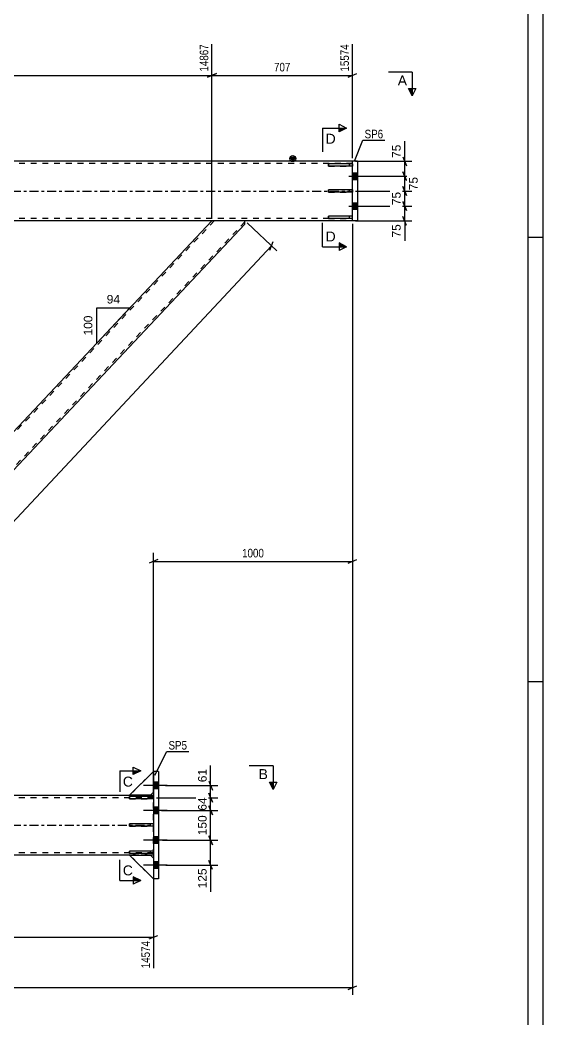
# Model space of a CAD drawing. Header units: millimetres. Extents: x -90 to 1099, y -612 to 229.
# Drawn here: x 924.1 to 1099.3, y -277.6 to 57.4 of the extents above; entities that cross this region are included whole.
import ezdxf

# ---------------------------------------------------------------- set-up
doc = ezdxf.new("R2010")
doc.units = ezdxf.units.MM
doc.linetypes.add('DXK_LINE_DOT2', pattern=[3.9198, 1.9599, -1.9599])
doc.linetypes.add('DXK_LINE_DOT3', pattern=[5.9187, 2.979, -0.9799, 0.9799, -0.9799])
doc.styles.add('Arial', font='ARIAL.TTF', dxfattribs={"height": 0.2})
doc.styles.add('Arial Narrow', font='ARIALN.TTF', dxfattribs={"height": 0.2})

# ---------------------------------------------------------------- blocks, each defined once
blk = doc.blocks.new('Unknown-761555022-1133')
at = {"color": 5, "linetype": 'Continuous'}
for p, q in [((1099.33, -611.55), (1099.33, 229.45)), ((1094.33, -606.55), (1094.33, 224.45)), ((1099.33, -15.55), (1094.33, -15.55)), ((1099.33, -164.55), (1094.33, -164.55))]:
    blk.add_line(p, q, dxfattribs=at)
blk = doc.blocks.new('Part-761555022-4219 - 4074')
at = {"color": 2, "linetype": 'Continuous'}
for p, q in [((960.84, -203.81), (960.84, -203.01)), ((968.84, -203.01), (960.84, -203.01)), ((968.84, -203.81), (960.84, -203.81)), ((968.84, -203.81), (968.84, -203.01))]:
    blk.add_line(p, q, dxfattribs=at)
at = {"color": 7, "linetype": 'DXK_LINE_DOT2'}
for p, q in [((967.84, -203.81), (967.84, -203.01)), ((968.84, -203.01), (968.84, -203.01)), ((968.84, -203.01), (968.84, -203.01)), ((968.84, -203.81), (968.84, -203.81)), ((968.84, -203.81), (968.84, -203.81))]:
    blk.add_line(p, q, dxfattribs=at)
blk = doc.blocks.new('Part-761555022-4238 - 4074')
at = {"color": 2, "linetype": 'Continuous'}
for p, q in [((1027.51, -9.16), (1027.51, -8.36)), ((1035.51, -8.36), (1027.51, -8.36)), ((1035.51, -9.16), (1027.51, -9.16)), ((1035.51, -9.16), (1035.51, -8.36))]:
    blk.add_line(p, q, dxfattribs=at)
at = {"color": 7, "linetype": 'DXK_LINE_DOT2'}
for p, q in [((1034.51, -9.16), (1034.51, -8.36)), ((1035.51, -8.36), (1035.51, -8.36)), ((1035.51, -8.36), (1035.51, -8.36)), ((1035.51, -9.16), (1035.51, -9.16)), ((1035.51, -9.16), (1035.51, -9.16))]:
    blk.add_line(p, q, dxfattribs=at)
blk = doc.blocks.new('Part-761555022-4220 - 4074')
at = {"color": 2, "linetype": 'Continuous'}
for p, q in [((960.84, -222.15), (960.84, -221.35)), ((968.84, -221.35), (960.84, -221.35)), ((968.84, -222.15), (960.84, -222.15)), ((968.84, -222.15), (968.84, -221.35))]:
    blk.add_line(p, q, dxfattribs=at)
at = {"color": 7, "linetype": 'DXK_LINE_DOT2'}
for p, q in [((967.84, -222.15), (967.84, -221.35)), ((968.84, -221.35), (968.84, -221.35)), ((968.84, -221.35), (968.84, -221.35)), ((968.84, -222.15), (968.84, -222.15)), ((968.84, -222.15), (968.84, -222.15))]:
    blk.add_line(p, q, dxfattribs=at)
blk = doc.blocks.new('Part-761555022-4232 - 4074')
at = {"color": 7, "linetype": 'DXK_LINE_DOT2'}
for p, q in [((968.84, -194.58), (960.84, -202.58)), ((968.84, -201.58), (968.84, -194.58)), ((960.84, -202.58), (967.84, -202.58)), ((967.84, -202.58), (968.84, -201.58))]:
    blk.add_line(p, q, dxfattribs=at)
blk = doc.blocks.new('Part-761555022-4235 - 4074')
at = {"color": 2, "linetype": 'Continuous'}
for p, q in [((968.84, -194.58), (960.84, -202.58)), ((968.84, -194.67), (968.84, -194.58)), ((967.84, -202.58), (960.84, -202.58)), ((968.84, -201.58), (967.84, -202.58))]:
    blk.add_line(p, q, dxfattribs=at)
at = {"color": 7, "linetype": 'DXK_LINE_DOT2'}
for q in [(968.84, -194.67), (968.84, -201.58), (968.84, -201.58)]:
    blk.add_line((968.84, -201.58), q, dxfattribs=at)
blk = doc.blocks.new('Part-761555022-4236 - 4074')
at = {"color": 2, "linetype": 'Continuous'}
for p, q in [((1027.51, -0.4), (1027.51, 0.4)), ((1035.51, 0.4), (1027.51, 0.4)), ((1035.51, 0.4), (1035.51, -0.4)), ((1035.51, -0.4), (1027.51, -0.4))]:
    blk.add_line(p, q, dxfattribs=at)
at = {"color": 7, "linetype": 'DXK_LINE_DOT2'}
for p, q in [((1034.51, -0.4), (1034.51, 0.4)), ((1035.51, 0.4), (1035.51, 0.4)), ((1035.51, 0.4), (1035.51, 0.4)), ((1035.51, -0.4), (1035.51, -0.4)), ((1035.51, -0.4), (1035.51, -0.4))]:
    blk.add_line(p, q, dxfattribs=at)
blk = doc.blocks.new('Part-761555022-4240 - 4074')
at = {"color": 7, "linetype": 'DXK_LINE_DOT2'}
for p, q in [((1035.51, 9.17), (1027.51, 9.17)), ((1027.51, 9.17), (1027.51, 8.37)), ((1027.51, 8.37), (1035.51, 8.37)), ((1034.51, 9.17), (1034.51, 8.37)), ((1035.51, 8.37), (1035.51, 9.17))]:
    blk.add_line(p, q, dxfattribs=at)
blk = doc.blocks.new('Part-761555022-4176 - 4074')
at = {"color": 2, "linetype": 'Continuous'}
for p, q in [((1035.51, -10), (1035.51, 10)), ((1037.18, 10), (1035.51, 10)), ((1037.18, 10), (1037.18, -10)), ((1037.18, -10), (1035.51, -10))]:
    blk.add_line(p, q, dxfattribs=at)
blk = doc.blocks.new('Part-761555022-4241 - 4074')
at = {"color": 7, "linetype": 'DXK_LINE_DOT2'}
for p, q in [((1035.51, -8.36), (1027.51, -8.36)), ((1027.51, -8.36), (1027.51, -9.16)), ((1027.51, -9.16), (1035.51, -9.16)), ((1034.51, -9.16), (1034.51, -8.36)), ((1035.51, -9.16), (1035.51, -8.36))]:
    blk.add_line(p, q, dxfattribs=at)
blk = doc.blocks.new('Part-761555022-4181 - 4074')
at = {"color": 2, "linetype": 'Continuous'}
for p, q in [((970.51, -194.67), (968.84, -194.67)), ((968.84, -194.67), (968.84, -230.67)), ((970.51, -194.67), (970.51, -230.67)), ((970.51, -230.67), (968.84, -230.67))]:
    blk.add_line(p, q, dxfattribs=at)
blk = doc.blocks.new('Part-761555022-4218 - 4074')
at = {"color": 2, "linetype": 'Continuous'}
for p, q in [((960.84, -212.98), (960.84, -212.18)), ((968.84, -212.18), (960.84, -212.18)), ((968.84, -212.98), (960.84, -212.98)), ((968.84, -212.98), (968.84, -212.18))]:
    blk.add_line(p, q, dxfattribs=at)
at = {"color": 7, "linetype": 'DXK_LINE_DOT2'}
for p, q in [((967.84, -212.98), (967.84, -212.18)), ((968.84, -212.18), (968.84, -212.18)), ((968.84, -212.18), (968.84, -212.18)), ((968.84, -212.98), (968.84, -212.98)), ((968.84, -212.98), (968.84, -212.98))]:
    blk.add_line(p, q, dxfattribs=at)
blk = doc.blocks.new('Part-761555022-4221 - 4074')
at = {"color": 7, "linetype": 'DXK_LINE_DOT2'}
for p, q in [((968.84, -212.18), (960.84, -212.18)), ((960.84, -212.18), (960.84, -212.98)), ((960.84, -212.98), (968.84, -212.98)), ((967.84, -212.98), (967.84, -212.18)), ((968.84, -212.98), (968.84, -212.18))]:
    blk.add_line(p, q, dxfattribs=at)
blk = doc.blocks.new('Part-761555022-4222 - 4074')
at = {"color": 7, "linetype": 'DXK_LINE_DOT2'}
for p, q in [((968.84, -203.01), (960.84, -203.01)), ((960.84, -203.01), (960.84, -203.81)), ((960.84, -203.81), (968.84, -203.81)), ((967.84, -203.81), (967.84, -203.01)), ((968.84, -203.81), (968.84, -203.01))]:
    blk.add_line(p, q, dxfattribs=at)
blk = doc.blocks.new('Part-761555022-4223 - 4074')
at = {"color": 7, "linetype": 'DXK_LINE_DOT2'}
for p, q in [((968.84, -221.35), (960.84, -221.35)), ((960.84, -221.35), (960.84, -222.15)), ((960.84, -222.15), (968.84, -222.15)), ((967.84, -222.15), (967.84, -221.35)), ((968.84, -222.15), (968.84, -221.35))]:
    blk.add_line(p, q, dxfattribs=at)
blk = doc.blocks.new('Part-761555022-4226 - 4074')
at = {"color": 7, "linetype": 'DXK_LINE_DOT2'}
for p, q in [((960.84, -222.67), (967.84, -222.67)), ((968.84, -230.67), (960.84, -222.67)), ((967.84, -222.67), (968.84, -223.67)), ((968.84, -223.67), (968.84, -230.67))]:
    blk.add_line(p, q, dxfattribs=at)
blk = doc.blocks.new('Part-761555022-4229 - 4074')
at = {"color": 2, "linetype": 'Continuous'}
for p, q in [((960.84, -222.67), (967.84, -222.67)), ((968.84, -230.67), (960.84, -222.67)), ((967.84, -222.67), (968.84, -223.67))]:
    blk.add_line(p, q, dxfattribs=at)
at = {"color": 7, "linetype": 'DXK_LINE_DOT2'}
for p, q in [((968.84, -223.67), (968.84, -223.67)), ((968.84, -223.67), (968.84, -230.67)), ((968.84, -230.67), (968.84, -230.67))]:
    blk.add_line(p, q, dxfattribs=at)
blk = doc.blocks.new('Part-761555022-4237 - 4074')
at = {"color": 2, "linetype": 'Continuous'}
for p, q in [((1027.51, 8.37), (1027.51, 9.17)), ((1035.51, 9.17), (1027.51, 9.17)), ((1035.51, 8.37), (1027.51, 8.37)), ((1035.51, 9.17), (1035.51, 8.37))]:
    blk.add_line(p, q, dxfattribs=at)
at = {"color": 7, "linetype": 'DXK_LINE_DOT2'}
for p, q in [((1034.51, 8.37), (1034.51, 9.17)), ((1035.51, 9.17), (1035.51, 9.17)), ((1035.51, 9.17), (1035.51, 9.17)), ((1035.51, 8.37), (1035.51, 8.37)), ((1035.51, 8.37), (1035.51, 8.37))]:
    blk.add_line(p, q, dxfattribs=at)
blk = doc.blocks.new('Part-761555022-4239 - 4074')
at = {"color": 7, "linetype": 'DXK_LINE_DOT2'}
for p, q in [((1035.51, 0.4), (1027.51, 0.4)), ((1027.51, 0.4), (1027.51, -0.4)), ((1034.51, -0.4), (1034.51, 0.4)), ((1035.51, -0.4), (1035.51, 0.4)), ((1027.51, -0.4), (1035.51, -0.4))]:
    blk.add_line(p, q, dxfattribs=at)
blk = doc.blocks.new('Part-761555022-4246 - 4074')
at = {"linetype": 'Continuous'}
blk.add_hatch(color=2, dxfattribs=at).paths.add_polyline_path([(1015.51, 10), (1014.71, 11.4), (1016.31, 11.4)])
at = {"color": 2, "linetype": 'Continuous'}
for p, q in [((1015.51, 10), (1014.71, 11.4)), ((1014.71, 11.4), (1016.31, 11.4)), ((1016.31, 11.4), (1015.51, 10)), ((1035.51, 10), (814.68, 10)), ((1035.51, -10), (399.84, -10))]:
    blk.add_line(p, q, dxfattribs=at)
at = {"color": 7, "linetype": 'DXK_LINE_DOT2'}
for p, q in [((1035.51, 9.2), (45.44, 9.2)), ((1035.51, -10), (1035.51, 10)), ((1035.51, -9.2), (45.44, -9.2)), ((1035.51, -10), (230.61, -10))]:
    blk.add_line(p, q, dxfattribs=at)
at = {"color": 7, "linetype": 'DXK_LINE_DOT3'}
blk.add_line((45.44, 0), (1035.51, 0), dxfattribs=at)
at = {"color": 2, "linetype": 'Continuous'}
blk.add_circle((1015.51, 10.9), 1, dxfattribs=at)
blk = doc.blocks.new('Part-761555022-4249 - 4074')
at = {"color": 7, "linetype": 'DXK_LINE_DOT2'}
for p, q in [((968.84, -203.47), (45.44, -203.47)), ((968.84, -202.67), (91.17, -202.67)), ((968.84, -222.67), (968.84, -202.67)), ((968.84, -221.87), (45.44, -221.87)), ((967.84, -222.67), (960.84, -222.67))]:
    blk.add_line(p, q, dxfattribs=at)
at = {"color": 2, "linetype": 'Continuous'}
for p, q in [((968.84, -202.67), (814.68, -202.67)), ((960.84, -222.67), (45.44, -222.67)), ((968.84, -222.67), (967.84, -222.67))]:
    blk.add_line(p, q, dxfattribs=at)
at = {"color": 7, "linetype": 'DXK_LINE_DOT3'}
blk.add_line((45.44, -212.67), (968.84, -212.67), dxfattribs=at)
blk = doc.blocks.new('Bolt-761555022-4396 - 4074')
at = {"linetype": 'Continuous'}
for points in [[(1035.51, 6.1), (1035.51, 3.9), (1037.18, 3.9), (1037.18, 6.1)], [(1035.51, 6.1), (1035.51, 3.9), (1037.18, 3.9), (1037.18, 6.1)], [(1035.51, -3.9), (1035.51, -6.1), (1037.18, -6.1), (1037.18, -3.9)], [(1035.51, -3.9), (1035.51, -6.1), (1037.18, -6.1), (1037.18, -3.9)]]:
    blk.add_hatch(color=1, dxfattribs=at).paths.add_polyline_path(points)
at = {"color": 1, "linetype": 'Continuous'}
for p, q in [((1034.24, 5), (1042.18, 5)), ((1034.24, 5), (1042.18, 5)), ((1035.51, 6.1), (1037.18, 6.1)), ((1035.51, 6.1), (1037.18, 6.1)), ((1035.51, 3.9), (1037.18, 3.9)), ((1035.51, 3.9), (1037.18, 3.9)), ((1034.24, -5), (1042.18, -5)), ((1034.24, -5), (1042.18, -5)), ((1035.51, -3.9), (1037.18, -3.9)), ((1035.51, -3.9), (1037.18, -3.9)), ((1035.51, -6.1), (1037.18, -6.1)), ((1035.51, -6.1), (1037.18, -6.1))]:
    blk.add_line(p, q, dxfattribs=at)
blk = doc.blocks.new('Bolt-761555022-4395 - 4074')
at = {"linetype": 'Continuous'}
for points in [[(968.84, -198.23), (968.84, -200.43), (970.51, -200.43), (970.51, -198.23)], [(968.84, -198.23), (968.84, -200.43), (970.51, -200.43), (970.51, -198.23)], [(968.84, -198.23), (968.84, -200.43), (970.51, -200.43), (970.51, -198.23)], [(968.84, -206.57), (968.84, -208.77), (970.51, -208.77), (970.51, -206.57)], [(968.84, -206.57), (968.84, -208.77), (970.51, -208.77), (970.51, -206.57)], [(968.84, -216.57), (968.84, -218.77), (970.51, -218.77), (970.51, -216.57)], [(968.84, -216.57), (968.84, -218.77), (970.51, -218.77), (970.51, -216.57)], [(968.84, -224.9), (968.84, -227.1), (970.51, -227.1), (970.51, -224.9)], [(968.84, -224.9), (968.84, -227.1), (970.51, -227.1), (970.51, -224.9)], [(968.84, -224.9), (968.84, -227.1), (970.51, -227.1), (970.51, -224.9)]]:
    blk.add_hatch(color=1, dxfattribs=at).paths.add_polyline_path(points)
at = {"color": 1, "linetype": 'Continuous'}
for p, q in [((973.44, -199.33), (965.51, -199.33)), ((973.44, -199.33), (965.51, -199.33)), ((973.44, -199.33), (965.51, -199.33)), ((970.51, -198.23), (968.84, -198.23)), ((970.51, -198.23), (968.84, -198.23)), ((970.51, -198.23), (968.84, -198.23)), ((970.51, -200.43), (968.84, -200.43)), ((970.51, -200.43), (968.84, -200.43)), ((970.51, -200.43), (968.84, -200.43)), ((973.44, -207.67), (965.51, -207.67)), ((973.44, -207.67), (965.51, -207.67)), ((970.51, -206.57), (968.84, -206.57)), ((970.51, -206.57), (968.84, -206.57)), ((970.51, -208.77), (968.84, -208.77)), ((970.51, -208.77), (968.84, -208.77)), ((973.44, -217.67), (965.51, -217.67)), ((973.44, -217.67), (965.51, -217.67)), ((970.51, -216.57), (968.84, -216.57)), ((970.51, -216.57), (968.84, -216.57)), ((970.51, -218.77), (968.84, -218.77)), ((970.51, -218.77), (968.84, -218.77)), ((973.44, -226), (965.51, -226)), ((973.44, -226), (965.51, -226)), ((973.44, -226), (965.51, -226)), ((970.51, -224.9), (968.84, -224.9)), ((970.51, -224.9), (968.84, -224.9)), ((970.51, -224.9), (968.84, -224.9)), ((970.51, -227.1), (968.84, -227.1)), ((970.51, -227.1), (968.84, -227.1)), ((970.51, -227.1), (968.84, -227.1))]:
    blk.add_line(p, q, dxfattribs=at)
blk = doc.blocks.new('Part-761555022-4510 - 4074')
at = {"color": 7, "linetype": 'DXK_LINE_DOT2'}
for p, q in [((989.12, -10), (808.23, -202.34)), ((999.44, -10), (988.39, -10)), ((999.44, -10.32), (818.55, -202.67)), ((903.84, -99.91), (897.8, -106.33)), ((808.23, -201.57), (809.62, -200.1)), ((808.23, -202.67), (808.23, -201.57)), ((819.28, -202.67), (808.23, -202.67))]:
    blk.add_line(p, q, dxfattribs=at)
at = {"color": 2, "linetype": 'Continuous'}
for p, q in [((988.39, -10), (903.84, -99.91)), ((999.44, -11.1), (999.44, -10)), ((999.44, -11.1), (819.28, -202.67)), ((897.8, -106.33), (809.62, -200.1))]:
    blk.add_line(p, q, dxfattribs=at)
blk = doc.blocks.new('StraightDimension-761555022-5167 - 4074')
at = {"color": 7, "linetype": 'Continuous'}
for p, q in [((1052.4, 11.5), (1053.6, 8.5)), ((1036.51, 10), (1055.4, 10)), ((1053, 5), (1053, 10)), ((1040.08, 5), (1055.4, 5)), ((1053.6, 3.5), (1052.4, 6.5))]:
    blk.add_line(p, q, dxfattribs=at)
at = {"color": 0}
blk.add_wipeout([(1052.25, 16.17), (1048.05, 16.17), (1048.05, 10.52), (1052.25, 10.52)], dxfattribs=at)
at = {"color": 7, "linetype": 'Continuous'}
blk.add_line((1053, 10), (1053, 16.7), dxfattribs=at)
blk.add_line((1053, 10), (1053, 16.7), dxfattribs=at)
at = {"color": 3, "style": 'Arial'}
blk.add_text('75', height=2.865, rotation=90.0002, dxfattribs=at).set_placement((1051.65, 11.12))
blk = doc.blocks.new('StraightDimension-761555022-8111 - 4074')
at = {"color": 7, "linetype": 'Continuous'}
for p, q in [((808.23, -202.57), (808.23, -260.61)), ((968.84, -223.67), (968.84, -260.61)), ((809.73, -249.57), (806.73, -250.77)), ((808.23, -250.17), (968.84, -250.17)), ((967.34, -250.77), (970.34, -249.57))]:
    blk.add_line(p, q, dxfattribs=at)
at = {"color": 0}
blk.add_wipeout([(892.8, -249.42), (892.8, -245.22), (884.28, -245.22), (884.28, -249.42)], dxfattribs=at)
at = {"color": 0, "linetype": 'Continuous'}
blk.add_wipeout([(968.24, -250.87), (964.04, -250.87), (964.04, -261.21), (968.24, -261.21)], dxfattribs=at)
at = {"color": 3, "style": 'Arial Narrow'}
blk.add_text('2409', height=2.863, dxfattribs=at).set_placement((884.88, -248.82))
at = {"color": 3, "linetype": 'Continuous', "style": 'Arial Narrow'}
blk.add_text('14574', height=2.863, rotation=90.0002, dxfattribs=at).set_placement((967.64, -260.61))
blk = doc.blocks.new('StraightDimension-761555022-5195 - 4074')
at = {"color": 7, "linetype": 'Continuous'}
for p, q in [((1040.29, -5), (1055.4, -5)), ((1052.4, -3.5), (1053.6, -6.5)), ((1053, -10), (1053, -5)), ((1036.51, -10), (1055.4, -10)), ((1053.6, -11.5), (1052.4, -8.5))]:
    blk.add_line(p, q, dxfattribs=at)
at = {"color": 0}
blk.add_wipeout([(1052.25, -10.53), (1048.05, -10.53), (1048.05, -16.17), (1052.25, -16.17)], dxfattribs=at)
at = {"color": 7, "linetype": 'Continuous'}
blk.add_line((1053, -10), (1053, -16.7), dxfattribs=at)
blk.add_line((1053, -10), (1053, -16.7), dxfattribs=at)
at = {"color": 3, "style": 'Arial'}
blk.add_text('75', height=2.865, rotation=90.0002, dxfattribs=at).set_placement((1051.65, -15.57))
blk = doc.blocks.new('AngleDimension-761555022-14716 - 4074')
at = {"color": 7, "linetype": 'Continuous'}
for p, q in [((949.85, -39.19), (960.94, -39.19)), ((949.85, -50.99), (960.94, -39.19)), ((949.85, -50.99), (949.85, -39.19)), ((961.51, -38.59), (960.94, -39.19))]:
    blk.add_line(p, q, dxfattribs=at)
at = {"color": 0}
for points in [[(958.22, -38.29), (958.22, -34.09), (952.57, -34.09), (952.57, -38.29)], [(948.95, -41.15), (944.75, -41.15), (944.75, -49.02), (948.95, -49.02)]]:
    blk.add_wipeout(points, dxfattribs=at)
at = {"color": 3, "style": 'Arial'}
blk.add_text('94', height=2.865, dxfattribs=at).set_placement((953.17, -37.69))
blk.add_text('100', height=2.865, rotation=90.0002, dxfattribs=at).set_placement((948.35, -48.42))
blk = doc.blocks.new('StraightDimension-761555022-4712 - 4074')
at = {"color": 7, "linetype": 'Continuous'}
for p, q in [((1035.51, -11), (1035.51, -269.5)), ((-1.67, -267.1), (1035.51, -267.1)), ((1034.01, -267.7), (1037.01, -266.5))]:
    blk.add_line(p, q, dxfattribs=at)
blk = doc.blocks.new('StraightDimension-761555022-4827 - 4074')
at = {"color": 7, "linetype": 'Continuous'}
for p, q in [((1035.51, -11), (1035.51, -126.58)), ((970.34, -123.58), (967.34, -124.78)), ((968.84, -201.67), (968.84, -121.33)), ((1034.01, -124.78), (1037.01, -123.58)), ((968.84, -124.18), (1035.51, -124.18))]:
    blk.add_line(p, q, dxfattribs=at)
at = {"color": 0}
blk.add_wipeout([(1006.43, -123.43), (1006.43, -119.23), (997.92, -119.23), (997.92, -123.43)], dxfattribs=at)
at = {"color": 3, "style": 'Arial Narrow'}
blk.add_text('1000', height=2.863, dxfattribs=at).set_placement((998.52, -122.83))
blk = doc.blocks.new('StraightDimension-761555022-5177 - 4074')
at = {"color": 7, "linetype": 'Continuous'}
for p, q in [((1040.08, 5), (1055.85, 5)), ((1052.4, 6.5), (1053.6, 3.5)), ((1053, 0), (1053, 5)), ((1036.51, 0), (1055.85, 0)), ((1053.6, -1.5), (1052.4, 1.5))]:
    blk.add_line(p, q, dxfattribs=at)
at = {"color": 0}
blk.add_wipeout([(1057.95, 5.33), (1053.75, 5.33), (1053.75, -0.32), (1057.95, -0.32)], dxfattribs=at)
at = {"color": 3, "style": 'Arial'}
blk.add_text('75', height=2.865, rotation=90.0002, dxfattribs=at).set_placement((1057.35, 0.28))
blk = doc.blocks.new('StraightDimension-761555022-5186 - 4074')
at = {"color": 7, "linetype": 'Continuous'}
for p, q in [((1036.51, 0), (1055.4, 0)), ((1052.4, 1.5), (1053.6, -1.5)), ((1053, -5), (1053, 0)), ((1040.29, -5), (1055.4, -5)), ((1053.6, -6.5), (1052.4, -3.5))]:
    blk.add_line(p, q, dxfattribs=at)
at = {"color": 0}
blk.add_wipeout([(1052.25, 0.33), (1048.05, 0.33), (1048.05, -5.32), (1052.25, -5.32)], dxfattribs=at)
at = {"color": 3, "style": 'Arial'}
blk.add_text('75', height=2.865, rotation=90.0002, dxfattribs=at).set_placement((1051.65, -4.72))
blk = doc.blocks.new('StraightDimension-761555022-7873 - 4074')
at = {"color": 7, "linetype": 'Continuous'}
for p, q in [((972.85, -199.33), (990.39, -199.33)), ((987.39, -197.83), (988.59, -200.83)), ((987.99, -203.41), (987.99, -199.33)), ((969.84, -203.41), (990.39, -203.41)), ((988.59, -204.91), (987.39, -201.91))]:
    blk.add_line(p, q, dxfattribs=at)
at = {"color": 0}
blk.add_wipeout([(987.24, -193.16), (983.04, -193.16), (983.04, -198.81), (987.24, -198.81)], dxfattribs=at)
at = {"color": 7, "linetype": 'Continuous'}
blk.add_line((987.99, -199.33), (987.99, -192.64), dxfattribs=at)
blk.add_line((987.99, -199.33), (987.99, -192.64), dxfattribs=at)
at = {"color": 3, "style": 'Arial'}
blk.add_text('61', height=2.865, rotation=90.0002, dxfattribs=at).set_placement((986.64, -198.21))
blk = doc.blocks.new('StraightDimension-761555022-7874 - 4074')
at = {"color": 7, "linetype": 'Continuous'}
for p, q in [((969.84, -203.41), (990.39, -203.41)), ((987.39, -201.91), (988.59, -204.91)), ((987.99, -207.67), (987.99, -203.41)), ((971.5, -207.67), (990.39, -207.67)), ((988.59, -209.17), (987.39, -206.17))]:
    blk.add_line(p, q, dxfattribs=at)
at = {"color": 0}
blk.add_wipeout([(987.24, -202.72), (983.04, -202.72), (983.04, -208.36), (987.24, -208.36)], dxfattribs=at)
at = {"color": 3, "style": 'Arial'}
blk.add_text('64', height=2.865, rotation=90.0002, dxfattribs=at).set_placement((986.64, -207.76))
blk = doc.blocks.new('StraightDimension-761555022-7875 - 4074')
at = {"color": 7, "linetype": 'Continuous'}
for p, q in [((971.5, -207.67), (990.39, -207.67)), ((987.39, -206.17), (988.59, -209.17)), ((987.99, -217.67), (987.99, -207.67)), ((971.89, -217.67), (990.39, -217.67)), ((988.59, -219.17), (987.39, -216.17))]:
    blk.add_line(p, q, dxfattribs=at)
at = {"color": 0}
blk.add_wipeout([(987.24, -208.73), (983.04, -208.73), (983.04, -216.6), (987.24, -216.6)], dxfattribs=at)
at = {"color": 3, "style": 'Arial'}
blk.add_text('150', height=2.865, rotation=90.0002, dxfattribs=at).set_placement((986.64, -216))
blk = doc.blocks.new('StraightDimension-761555022-7876 - 4074')
at = {"color": 7, "linetype": 'Continuous'}
for p, q in [((971.89, -217.67), (990.39, -217.67)), ((987.39, -216.17), (988.59, -219.17)), ((987.99, -226), (987.99, -217.67)), ((972.92, -226), (990.39, -226)), ((988.59, -227.5), (987.39, -224.5))]:
    blk.add_line(p, q, dxfattribs=at)
at = {"color": 0}
blk.add_wipeout([(987.24, -226.53), (983.04, -226.53), (983.04, -234.4), (987.24, -234.4)], dxfattribs=at)
at = {"color": 7, "linetype": 'Continuous'}
blk.add_line((987.99, -226), (987.99, -234.92), dxfattribs=at)
blk.add_line((987.99, -226), (987.99, -234.92), dxfattribs=at)
at = {"color": 3, "style": 'Arial'}
blk.add_text('125', height=2.865, rotation=90.0002, dxfattribs=at).set_placement((986.64, -233.8))
blk = doc.blocks.new('StraightDimension-761555022-13940 - 4074')
at = {"color": 7, "linetype": 'Continuous'}
for p, q in [((988.39, -9), (988.39, 49.23)), ((1035.51, 11), (1035.51, 49.23)), ((989.89, 39.39), (986.89, 38.19)), ((988.39, 38.79), (1035.51, 38.79)), ((1034.01, 38.19), (1037.01, 39.39))]:
    blk.add_line(p, q, dxfattribs=at)
at = {"color": 0, "linetype": 'Continuous'}
blk.add_wipeout([(1034.91, 49.83), (1030.71, 49.83), (1030.71, 39.49), (1034.91, 39.49)], dxfattribs=at)
at = {"color": 0}
blk.add_wipeout([(1015.29, 39.54), (1015.29, 43.74), (1008.61, 43.74), (1008.61, 39.54)], dxfattribs=at)
at = {"color": 3, "linetype": 'Continuous', "style": 'Arial Narrow'}
blk.add_text('15574', height=2.863, rotation=90.0002, dxfattribs=at).set_placement((1034.31, 40.09))
at = {"color": 3, "style": 'Arial Narrow'}
blk.add_text('707', height=2.863, dxfattribs=at).set_placement((1009.21, 40.14))
blk = doc.blocks.new('StraightDimension-761555022-13941 - 4074')
at = {"color": 7, "linetype": 'Continuous'}
for p, q in [((808.23, -10.1), (808.23, 53.73)), ((988.39, -9), (988.39, 49.23)), ((809.73, 39.39), (806.73, 38.19)), ((808.23, 38.79), (988.39, 38.79)), ((986.89, 38.19), (989.89, 39.39))]:
    blk.add_line(p, q, dxfattribs=at)
at = {"color": 0, "linetype": 'Continuous'}
blk.add_wipeout([(987.79, 49.83), (983.59, 49.83), (983.59, 39.49), (987.79, 39.49)], dxfattribs=at)
at = {"color": 0}
blk.add_wipeout([(902.57, 39.54), (902.57, 43.74), (894.06, 43.74), (894.06, 39.54)], dxfattribs=at)
at = {"color": 3, "linetype": 'Continuous', "style": 'Arial Narrow'}
blk.add_text('14867', height=2.863, rotation=90.0002, dxfattribs=at).set_placement((987.19, 40.09))
at = {"color": 3, "style": 'Arial Narrow'}
blk.add_text('2702', height=2.863, dxfattribs=at).set_placement((894.66, 40.14))
blk = doc.blocks.new('StraightDimension-761555022-14623 - 4074')
at = {"color": 7, "linetype": 'Continuous'}
for p, q in [((1000.17, -10.68), (1010.12, -19.99)), ((828.21, -211.02), (1008.37, -18.35)), ((1007.78, -19.86), (1008.96, -16.85)), ((820.01, -203.35), (829.97, -212.66)), ((828.8, -209.52), (827.63, -212.53))]:
    blk.add_line(p, q, dxfattribs=at)
at = {"color": 0}
blk.add_wipeout([(921.19, -110.49), (918.12, -107.62), (911.23, -114.99), (914.3, -117.86)], dxfattribs=at)
at = {"color": 3, "style": 'Arial'}
blk.add_text('3957', height=2.865, rotation=46.9195, dxfattribs=at).set_placement((914.27, -117.01))
blk = doc.blocks.new('Mark-761555022-4172 - 4074')
at = {"color": 0}
blk.add_wipeout([(1045.78, 17.7), (1045.78, 20.7), (1039.57, 20.7), (1039.57, 17.7)], dxfattribs=at)
blk.add_wipeout([(1045.78, 17.7), (1045.78, 20.7), (1039.57, 20.7), (1039.57, 17.7)], dxfattribs=at)
at = {"color": 30, "linetype": 'Continuous'}
for p, q in [((1036.19, 10), (1038.97, 17.1)), ((1038.97, 17.1), (1046.38, 17.1))]:
    blk.add_line(p, q, dxfattribs=at)
at = {"color": 3, "style": 'Arial Narrow'}
blk.add_text('SP6', height=2.863, dxfattribs=at).set_placement((1039.57, 17.7))
blk = doc.blocks.new('Mark-761555022-4177 - 4074')
at = {"color": 0}
blk.add_wipeout([(980.08, -187.28), (980.08, -184.28), (973.86, -184.28), (973.86, -187.28)], dxfattribs=at)
blk.add_wipeout([(980.08, -187.28), (980.08, -184.28), (973.86, -184.28), (973.86, -187.28)], dxfattribs=at)
at = {"color": 30, "linetype": 'Continuous'}
for p, q in [((969.25, -195.84), (973.26, -187.88)), ((973.26, -187.88), (980.68, -187.88))]:
    blk.add_line(p, q, dxfattribs=at)
at = {"color": 3, "style": 'Arial Narrow'}
blk.add_text('SP5', height=2.863, dxfattribs=at).set_placement((973.86, -187.28))
blk = doc.blocks.new('SectionMark-761555022-5936 - 4074')
at = {"color": 6, "linetype": 'Continuous'}
for p in [(1055.52, 39.93), (1056.77, 34.43)]:
    blk.add_line(p, (1055.52, 31.93), dxfattribs=at)
at = {"color": 0, "linetype": 'Continuous'}
blk.add_wipeout([(1053.77, 35.43), (1053.77, 38.93), (1050.66, 38.93), (1050.66, 35.43)], dxfattribs=at)
at = {"linetype": 'Continuous'}
blk.add_hatch(color=6, dxfattribs=at).paths.add_polyline_path([(1054.27, 34.43), (1055.52, 34.43), (1055.52, 31.93)])
at = {"color": 6, "linetype": 'Continuous'}
for p, q in [((1055.52, 39.93), (1047.52, 39.93)), ((1054.27, 34.43), (1056.77, 34.43)), ((1055.52, 31.93), (1054.27, 34.43))]:
    blk.add_line(p, q, dxfattribs=at)
at = {"color": 3, "linetype": 'Continuous', "style": 'Arial'}
blk.add_text('A', height=3.34, dxfattribs=at).set_placement((1050.66, 35.43))
blk = doc.blocks.new('SectionMark-761555022-5938 - 4074')
at = {"color": 6, "linetype": 'Continuous'}
for p in [(1008.92, -192.67), (1010.17, -198.17)]:
    blk.add_line(p, (1008.92, -200.67), dxfattribs=at)
at = {"color": 0, "linetype": 'Continuous'}
blk.add_wipeout([(1007.17, -197.17), (1007.17, -193.67), (1004.06, -193.67), (1004.06, -197.17)], dxfattribs=at)
at = {"linetype": 'Continuous'}
blk.add_hatch(color=6, dxfattribs=at).paths.add_polyline_path([(1007.67, -198.17), (1008.92, -198.17), (1008.92, -200.67)])
at = {"color": 6, "linetype": 'Continuous'}
for p, q in [((1008.92, -192.67), (1000.92, -192.67)), ((1007.67, -198.17), (1010.17, -198.17)), ((1008.92, -200.67), (1007.67, -198.17))]:
    blk.add_line(p, q, dxfattribs=at)
at = {"color": 3, "linetype": 'Continuous', "style": 'Arial'}
blk.add_text('B', height=3.34, dxfattribs=at).set_placement((1004.06, -197.17))
blk = doc.blocks.new('SectionMark-761555022-5944 - 4074')
at = {"color": 6, "linetype": 'Continuous'}
for p, q in [((962.06, -193.18), (964.56, -194.43)), ((957.56, -194.43), (964.56, -194.43)), ((957.56, -231.21), (964.56, -231.21)), ((964.56, -231.21), (962.06, -232.46))]:
    blk.add_line(p, q, dxfattribs=at)
at = {"color": 0, "linetype": 'Continuous'}
for points in [[(961.93, -199.68), (961.93, -196.18), (958.56, -196.18), (958.56, -199.68)], [(961.93, -229.46), (961.93, -225.96), (958.56, -225.96), (958.56, -229.46)]]:
    blk.add_wipeout(points, dxfattribs=at)
at = {"linetype": 'Continuous'}
for points in [[(962.06, -195.68), (962.06, -194.43), (964.56, -194.43)], [(962.06, -231.21), (962.06, -229.96), (964.56, -231.21)]]:
    blk.add_hatch(color=6, dxfattribs=at).paths.add_polyline_path(points)
at = {"color": 6, "linetype": 'Continuous'}
for p, q in [((962.06, -195.68), (962.06, -193.18)), ((957.56, -194.43), (957.56, -201.43)), ((964.56, -194.43), (962.06, -195.68)), ((957.56, -231.21), (957.56, -224.21)), ((964.56, -231.21), (962.06, -229.96)), ((962.06, -229.96), (962.06, -232.46))]:
    blk.add_line(p, q, dxfattribs=at)
at = {"color": 3, "linetype": 'Continuous', "style": 'Arial'}
for p in [(958.56, -199.68), (958.56, -229.46)]:
    blk.add_text('C', height=3.34, dxfattribs=at).set_placement(p)
blk = doc.blocks.new('SectionMark-761555022-18667 - 4074')
at = {"color": 6, "linetype": 'Continuous'}
for p, q in [((1025.51, 21.14), (1033.51, 21.14)), ((1031.01, 22.39), (1033.51, 21.14)), ((1025.51, -18.65), (1033.51, -18.65)), ((1033.51, -18.65), (1031.01, -19.9))]:
    blk.add_line(p, q, dxfattribs=at)
at = {"color": 0, "linetype": 'Continuous'}
for points in [[(1029.88, 15.89), (1029.88, 19.39), (1026.51, 19.39), (1026.51, 15.89)], [(1029.88, -16.9), (1029.88, -13.4), (1026.51, -13.4), (1026.51, -16.9)]]:
    blk.add_wipeout(points, dxfattribs=at)
at = {"linetype": 'Continuous'}
for points in [[(1031.01, 19.89), (1031.01, 21.14), (1033.51, 21.14)], [(1031.01, -18.65), (1031.01, -17.4), (1033.51, -18.65)]]:
    blk.add_hatch(color=6, dxfattribs=at).paths.add_polyline_path(points)
at = {"color": 6, "linetype": 'Continuous'}
for p, q in [((1025.51, 21.14), (1025.51, 13.14)), ((1031.01, 19.89), (1031.01, 22.39)), ((1033.51, 21.14), (1031.01, 19.89)), ((1025.51, -18.65), (1025.51, -10.65)), ((1033.51, -18.65), (1031.01, -17.4)), ((1031.01, -17.4), (1031.01, -19.9))]:
    blk.add_line(p, q, dxfattribs=at)
at = {"color": 3, "linetype": 'Continuous', "style": 'Arial'}
for p in [(1026.51, 15.89), (1026.51, -16.9)]:
    blk.add_text('D', height=3.34, dxfattribs=at).set_placement(p)

msp = doc.modelspace()

# ---------------------------------------------------------------- block references
for name in ['Unknown-761555022-1133', 'Part-761555022-4246 - 4074', 'Part-761555022-4240 - 4074', 'Part-761555022-4237 - 4074', 'Part-761555022-4176 - 4074', 'Bolt-761555022-4396 - 4074', 'Part-761555022-4236 - 4074', 'Part-761555022-4239 - 4074', 'Part-761555022-4510 - 4074', 'Part-761555022-4238 - 4074', 'Part-761555022-4241 - 4074', 'Part-761555022-4232 - 4074', 'Part-761555022-4235 - 4074', 'Part-761555022-4181 - 4074', 'Bolt-761555022-4395 - 4074', 'Part-761555022-4249 - 4074', 'Part-761555022-4219 - 4074', 'Part-761555022-4222 - 4074', 'Part-761555022-4218 - 4074', 'Part-761555022-4221 - 4074', 'Part-761555022-4220 - 4074', 'Part-761555022-4223 - 4074', 'Part-761555022-4226 - 4074', 'Part-761555022-4229 - 4074']:
    msp.add_blockref(name, (0, 0))

# ---------------------------------------------------------------- next in the draw order: block references
for name in ['StraightDimension-761555022-5167 - 4074', 'StraightDimension-761555022-5195 - 4074', 'AngleDimension-761555022-14716 - 4074', 'StraightDimension-761555022-8111 - 4074']:
    msp.add_blockref(name, (0, 0))

# ---------------------------------------------------------------- next in the draw order: block references
for name in ['StraightDimension-761555022-5177 - 4074', 'StraightDimension-761555022-4712 - 4074']:
    msp.add_blockref(name, (0, 0))

# ---------------------------------------------------------------- next in the draw order: block references
for name in ['StraightDimension-761555022-5186 - 4074', 'StraightDimension-761555022-4827 - 4074']:
    msp.add_blockref(name, (0, 0))

# ---------------------------------------------------------------- next in the draw order: block references
for name in ['StraightDimension-761555022-13940 - 4074', 'StraightDimension-761555022-7873 - 4074']:
    msp.add_blockref(name, (0, 0))

# ---------------------------------------------------------------- next in the draw order: block references
for name in ['StraightDimension-761555022-13941 - 4074', 'SectionMark-761555022-18667 - 4074', 'Mark-761555022-4172 - 4074', 'StraightDimension-761555022-7874 - 4074']:
    msp.add_blockref(name, (0, 0))

# ---------------------------------------------------------------- next in the draw order: block references
for name in ['SectionMark-761555022-5936 - 4074', 'StraightDimension-761555022-7875 - 4074']:
    msp.add_blockref(name, (0, 0))

# ---------------------------------------------------------------- next in the draw order: block references
for name in ['StraightDimension-761555022-14623 - 4074', 'StraightDimension-761555022-7876 - 4074']:
    msp.add_blockref(name, (0, 0))

# ---------------------------------------------------------------- next in the draw order: block references
msp.add_blockref('Mark-761555022-4177 - 4074', (0, 0))

# ---------------------------------------------------------------- next in the draw order: block references
msp.add_blockref('SectionMark-761555022-5938 - 4074', (0, 0))

# ---------------------------------------------------------------- next in the draw order: block references
msp.add_blockref('SectionMark-761555022-5944 - 4074', (0, 0))

doc.saveas('drawing.dxf')
